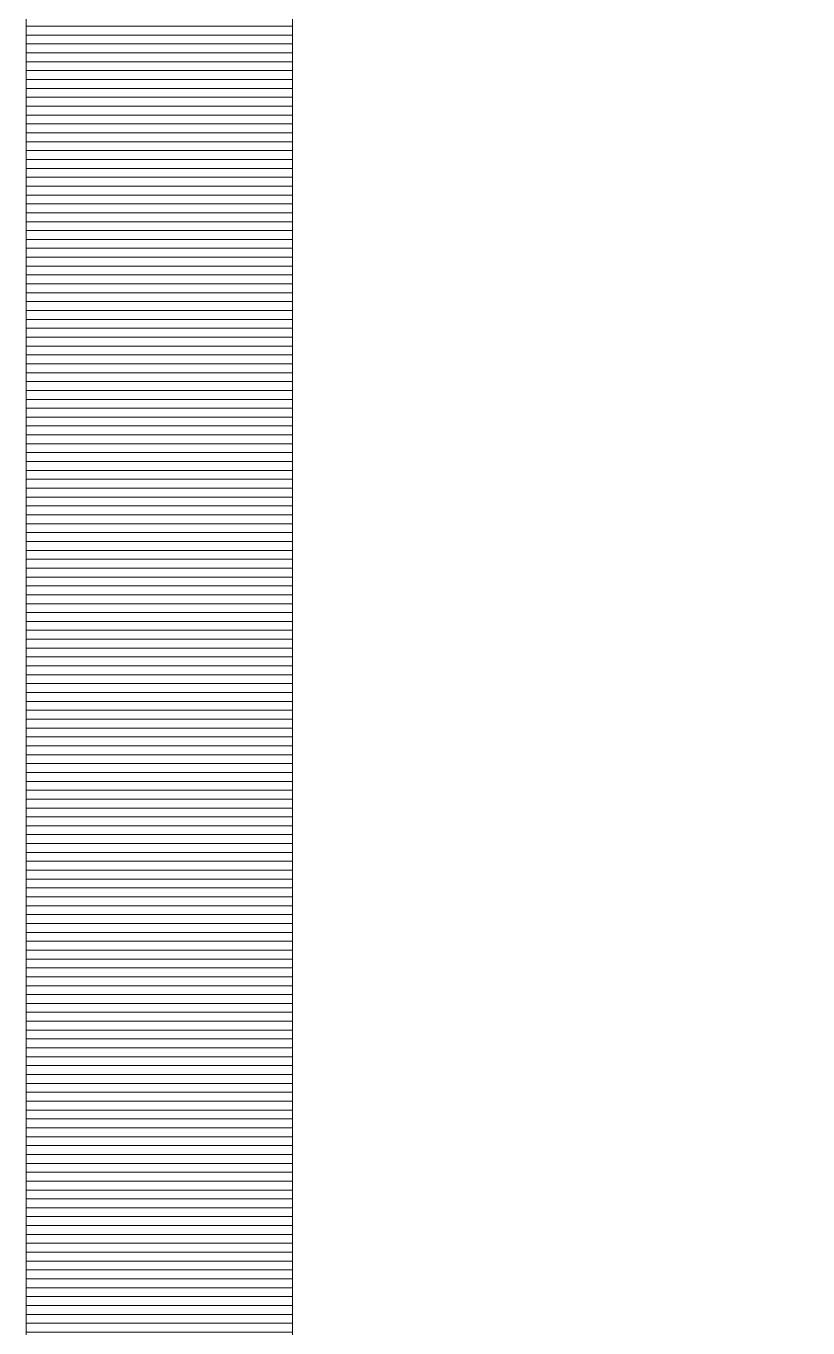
# Model space of a CAD drawing. Header units: millimetres. Extents: x 935 to 13922, y 3203 to 7816.
# Drawn here: x 3544.4 to 3632.5, y 6746.5 to 6893 of the extents above; entities that cross this region are included whole.
import ezdxf

# ---------------------------------------------------------------- set-up
doc = ezdxf.new("R2010")
doc.units = ezdxf.units.MM
doc.layers.get('0').update_dxf_attribs({"lineweight": 20})
doc.layers.add('campiture', color=253, linetype='Continuous', lineweight=0)
doc.layers.add('VEGETAZIONE', color=7, linetype='Continuous', lineweight=5, true_color=0x387000)

msp = doc.modelspace()

# ---------------------------------------------------------------- hatches: boundary and pattern name
at = {"layer": 'campiture'}
h = msp.add_hatch(dxfattribs=at)
h.set_pattern_fill('_USER', color=256, pattern_type=0)
h.set_pattern_definition([(0, (0, 0), (0, 1), [])])
h.paths.add_polyline_path([(3574.44, 7025.95), (3574.38, 7026.02), (3574.44, 7026.15), (3574.44, 7313.95), (4274.02, 7313.95), (4274.02, 7343.95), (3544.44, 7343.95), (3544.44, 5741.18), (4984.44, 5741.18), (4984.44, 7343.95), (4404.44, 7343.95), (4404.44, 7313.95), (4954.44, 7313.95), (4954.44, 5771.18), (3574.44, 5771.18)])

# ---------------------------------------------------------------- linework, layer by layer
for p, q in [((3544.44, 5741.18), (3544.44, 7343.95)), ((3574.44, 7313.95), (3574.44, 5771.18))]:
    msp.add_line(p, q)
at = {"layer": 'VEGETAZIONE'}
for p, q in [((3544.44, 7343.95), (3544.44, 5741.18)), ((3574.44, 7313.95), (3574.44, 5771.18))]:
    msp.add_line(p, q, dxfattribs=at)

doc.saveas('drawing.dxf')
